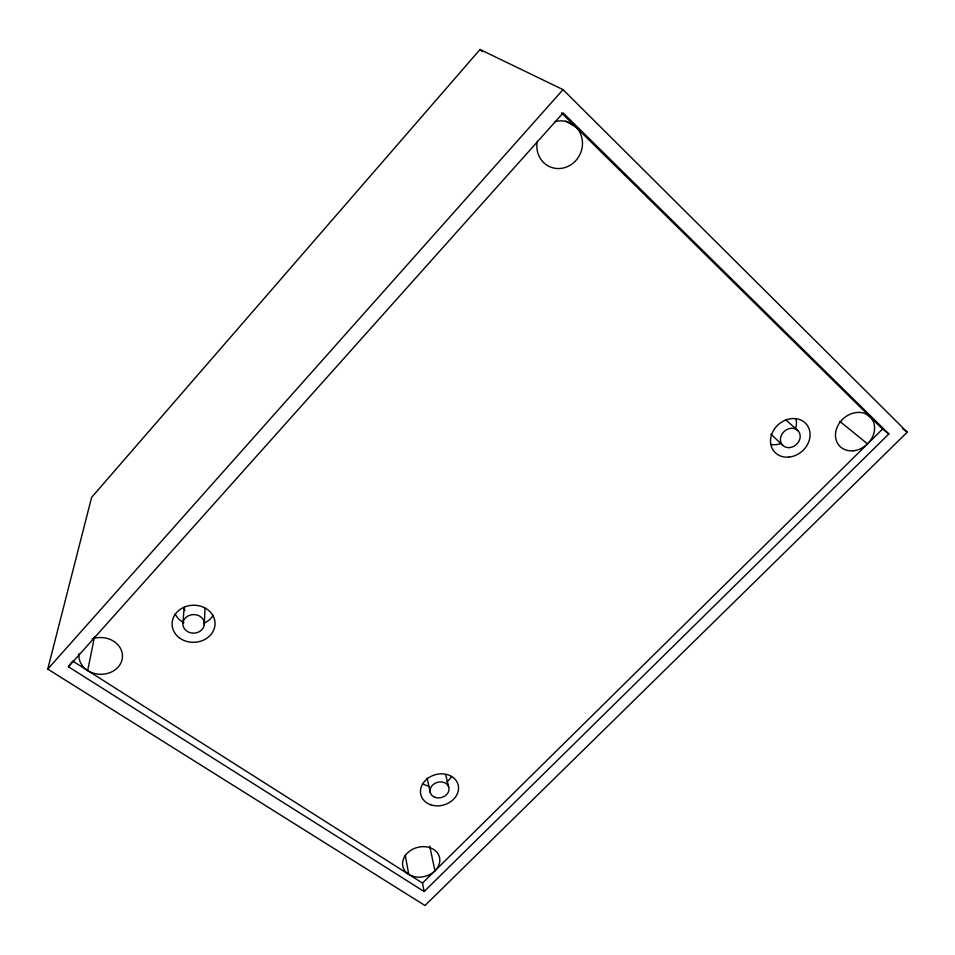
<?xml version="1.0" encoding="UTF-8"?>
<svg xmlns="http://www.w3.org/2000/svg" width="955" height="955" viewBox="0 0 955 955"><rect width="100%" height="100%" fill="white"/><g stroke="black" fill="none" stroke-linecap="round" stroke-linejoin="round"><path stroke-width="1.43" d="M204.251 625.059A10.744 9.275 -2.1 0 0 189.591 615.295A10.744 9.275 -2.1 0 0 186.989 631.231A10.744 9.275 -2.1 0 0 204.251 625.059L205.015 608.263M182.954 622.72L184.148 607.32M624.558 174.98L624.725 173.798M87.693 670.577L94.45 636.985M47.75 669.097L91.596 497.4L480.043 49.481L563.032 89.639L907.25 432.173L424.987 905.519L47.75 669.097L563.032 89.639M68.462 666.781L563.152 112.929L888.854 433.952L424.151 891.54L68.462 666.781L71.864 661.934M424.151 891.54L422.504 883.1L882.539 429.093L888.854 433.952M601.375 152.143L602.521 151.917M565.563 121.07L575.805 126.967M72.652 661.027L422.504 883.1M902.463 428.604L907.25 432.173M865.385 413.229L870.089 416.834M839.851 421.394L867.558 443.884M785.499 419.591L797.879 430.586M770.876 434.143L782.802 445.352M480.043 49.481L482.168 51.57M561.54 112.905L882.539 429.093M445.603 774.517L448.623 786.717M427.076 778.134L430.466 793.163M429.714 846.035L434.967 870.805M405.254 855.31L408.74 874.362M92.146 638.931A21.798 18.384 1.7 0 1 121.906 651.919A21.798 18.384 1.7 0 1 101.934 674.29A21.798 18.384 1.7 0 1 79.038 653.626M554.783 121.751A24.15 22.502 -63.9 0 1 582.431 141.555A24.15 22.502 -63.9 0 1 558.305 168.558A24.15 22.502 -63.9 0 1 537.271 141.364M796.076 419.269A20.616 17.548 -41.2 0 1 795.396 429.01M780.927 443.526A20.616 17.548 -41.2 0 1 770.995 444.493M213.216 615.223A20.974 18.193 -1.7 0 1 203.558 623.376M183.921 622.72A20.974 18.193 -1.7 0 1 175.147 613.922M184.936 610.591A10.481 9.096 -1.7 0 1 184.243 608.299M451.488 776.618A18.861 15.483 -16 0 1 446.952 781.763M428.711 786.12A18.861 15.483 -16 0 1 422.492 783.53M412.572 876.165A18.873 14.97 -15 0 0 439.813 859.476A18.873 14.97 -15 0 0 411.199 850.069A18.873 14.97 -15 0 0 412.572 876.165M853.197 450.784A21.117 17.512 -42.4 0 0 872.81 420.534A21.117 17.512 -42.4 0 0 839.087 423.566A21.117 17.512 -42.4 0 0 853.197 450.784M180.113 638.37A21.499 18.551 -2.1 0 0 214.803 626.396A21.499 18.551 -2.1 0 0 185.771 606.568A21.499 18.551 -2.1 0 0 180.113 638.37M430.61 804.743A19.291 15.71 -16.1 0 0 458.531 787.505A19.291 15.71 -16.1 0 0 429.38 777.298A19.291 15.71 -16.1 0 0 430.61 804.743M435.11 797.365A9.646 7.855 -16.1 0 0 449.053 788.723A9.646 7.855 -16.1 0 0 434.453 783.649A9.646 7.855 -16.1 0 0 435.11 797.365M788.854 457.111A21.117 17.859 -40.9 0 0 808.109 426.706A21.117 17.859 -40.9 0 0 773.92 429.786A21.117 17.859 -40.9 0 0 788.854 457.111M789.487 447.585A10.565 8.929 -40.9 0 0 799.275 432.46A10.565 8.929 -40.9 0 0 782.193 433.809A10.565 8.929 -40.9 0 0 789.487 447.585"/></g></svg>
